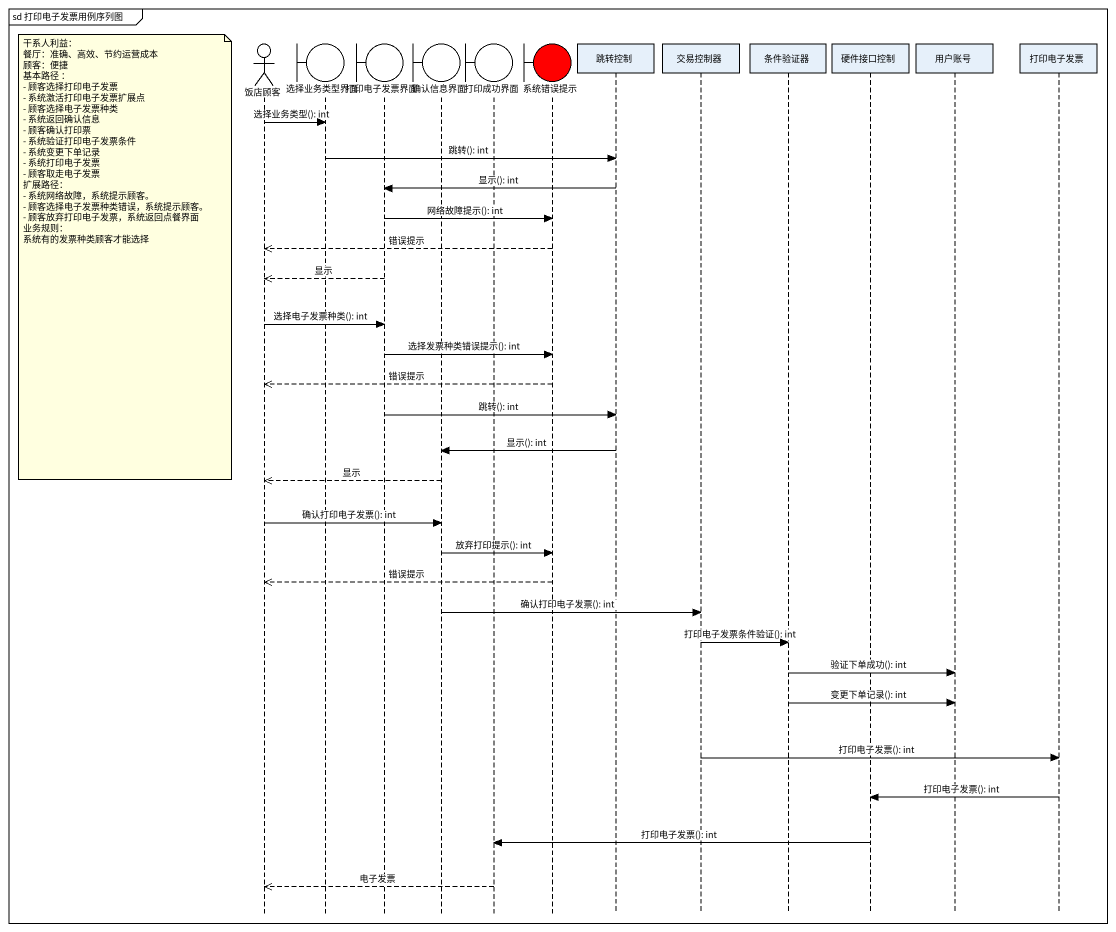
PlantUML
@startuml
mainframe sd 打印电子发票用例序列图
hide footbox
actor 饭店顾客
boundary 选择业务类型界面
boundary 打印电子发票界面
boundary 确认信息界面
boundary 打印成功界面
boundary 系统错误提示 #FF0000
participant 跳转控制
participant 交易控制器
participant 条件验证器
participant 硬件接口控制
participant 用户账号
participant 打印电子发票

饭店顾客 -> 选择业务类型界面 : 选择业务类型(): int
选择业务类型界面 -> 跳转控制 : 跳转(): int
跳转控制 -> 打印电子发票界面 : 显示(): int
打印电子发票界面 -> 系统错误提示 : 网络故障提示(): int
系统错误提示 -->> 饭店顾客 : 错误提示
note left of 饭店顾客
  干系人利益：
  餐厅：准确、高效、节约运营成本
  顾客：便捷
  基本路径 ：
  - 顾客选择打印电子发票
  - 系统激活打印电子发票扩展点
  - 顾客选择电子发票种类
  - 系统返回确认信息
  - 顾客确认打印票
  - 系统验证打印电子发票条件
  - 系统变更下单记录
  - 系统打印电子发票
  - 顾客取走电子发票
  扩展路径：
  - 系统网络故障，系统提示顾客。
  - 顾客选择电子发票种类错误，系统提示顾客。
  - 顾客放弃打印电子发票，系统返回点餐界面
  业务规则：
  系统有的发票种类顾客才能选择
end note
打印电子发票界面 -->> 饭店顾客 : 显示
饭店顾客 -> 打印电子发票界面 : 选择电子发票种类(): int
打印电子发票界面 -> 系统错误提示 : 选择发票种类错误提示(): int
系统错误提示 -->> 饭店顾客 : 错误提示
打印电子发票界面 -> 跳转控制 : 跳转(): int
跳转控制 -> 确认信息界面 : 显示(): int
确认信息界面 -->> 饭店顾客 : 显示
饭店顾客 -> 确认信息界面 : 确认打印电子发票(): int
确认信息界面 -> 系统错误提示 : 放弃打印提示(): int
系统错误提示 -->> 饭店顾客 : 错误提示
确认信息界面 -> 交易控制器 : 确认打印电子发票(): int
交易控制器 -> 条件验证器 : 打印电子发票条件验证(): int
条件验证器 -> 用户账号 : 验证下单成功(): int
条件验证器 -> 用户账号 : 变更下单记录(): int
交易控制器 -> 打印电子发票 : 打印电子发票(): int
打印电子发票 -> 硬件接口控制 : 打印电子发票(): int
硬件接口控制 -> 打印成功界面 : 打印电子发票(): int
打印成功界面 -->> 饭店顾客 : 电子发票
@enduml
